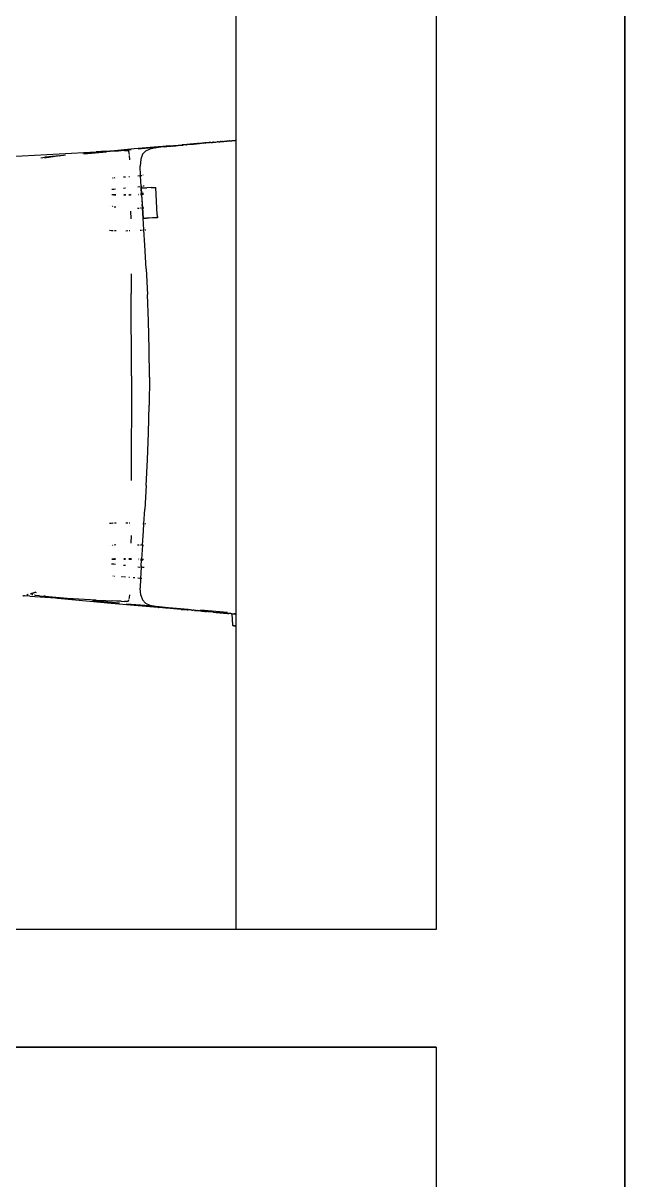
# Model space of a CAD drawing. Header units: millimetres. Extents: x -41292 to 298682, y -22072 to 33155.
# Drawn here: x 38114 to 38625, y 7818 to 8800 of the extents above; entities that cross this region are included whole.
import ezdxf

# ---------------------------------------------------------------- set-up
doc = ezdxf.new("R2010")
doc.units = ezdxf.units.MM
doc.layers.add('벽1', color=2, linetype='Continuous')

# ---------------------------------------------------------------- blocks, each defined once
blk = doc.blocks.new('AHSISHEUD')
for p, q in [((39252.05, 19028.67), (39252.05, 28408.67)), ((39092.05, 27408.67), (39092.05, 25678.67)), ((38922.05, 26651.94), (38922.05, 26348.58)), ((38865.87, 26343.82), (38857.01, 26343.07)), ((38865.87, 26343.82), (38876.56, 26344.75)), ((38868.87, 26343.79), (38868.13, 26343.71)), ((38868.87, 26343.79), (38870.94, 26343.99)), ((38875.48, 26344.34), (38870.94, 26343.99)), ((38870.94, 26343.99), (38872.49, 26344.17)), ((38872.49, 26344.17), (38872.85, 26344.2)), ((38872.85, 26344.2), (38873.14, 26344.23)), ((38873.14, 26344.23), (38874.38, 26344.35)), ((38874.38, 26344.35), (38874.45, 26344.36)), ((38874.45, 26344.36), (38876.35, 26344.54)), ((38876.35, 26344.54), (38876.79, 26344.58)), ((38876.93, 26344.78), (38876.56, 26344.75)), ((38876.79, 26344.58), (38876.82, 26344.59)), ((38876.82, 26344.59), (38876.88, 26344.59)), ((38877.01, 26344.6), (38876.88, 26344.59)), ((38876.98, 26344.78), (38876.93, 26344.78)), ((38876.98, 26344.78), (38877.1, 26344.79)), ((38877.01, 26344.6), (38877.05, 26344.61)), ((38877.05, 26344.61), (38877.63, 26344.66)), ((38877.1, 26344.79), (38877.29, 26344.81)), ((38877.29, 26344.81), (38877.34, 26344.81)), ((38877.34, 26344.81), (38877.41, 26344.82)), ((38886.25, 26345.56), (38877.41, 26344.82)), ((38877.63, 26344.66), (38877.7, 26344.65)), ((38878.2, 26344.71), (38877.7, 26344.65)), ((38878.54, 26344.74), (38878.2, 26344.71)), ((38878.62, 26344.75), (38878.54, 26344.74)), ((38878.79, 26344.75), (38878.62, 26344.75)), ((38879.2, 26344.8), (38878.79, 26344.75)), ((38879.47, 26344.81), (38879.2, 26344.8)), ((38879.76, 26344.86), (38879.47, 26344.81)), ((38879.88, 26344.85), (38879.76, 26344.86)), ((38879.88, 26344.85), (38880.16, 26344.87)), ((38880.16, 26344.87), (38880.56, 26344.93)), ((38922.05, 26348.36), (38880.54, 26344.78)), ((38880.56, 26344.93), (38886.16, 26345.45)), ((38886.16, 26345.45), (38887.21, 26345.54)), ((38889.5, 26345.8), (38886.25, 26345.56)), ((38887.21, 26345.54), (38887.24, 26345.55)), ((38887.24, 26345.55), (38887.56, 26345.58)), ((38887.56, 26345.58), (38887.72, 26345.59)), ((38888.04, 26345.62), (38887.72, 26345.59)), ((38888.04, 26345.62), (38888.46, 26345.65)), ((38888.53, 26345.65), (38888.46, 26345.65)), ((38888.56, 26345.66), (38888.53, 26345.65)), ((38888.56, 26345.66), (38888.67, 26345.67)), ((38888.67, 26345.67), (38889.74, 26345.76)), ((38889.5, 26345.8), (38889.72, 26345.77)), ((38889.72, 26345.77), (38890.52, 26345.82)), ((38890.52, 26345.82), (38889.74, 26345.76)), ((38890.52, 26345.82), (38890.54, 26345.84)), ((38890.54, 26345.84), (38890.85, 26345.87)), ((38890.85, 26345.87), (38890.98, 26345.86)), ((38890.98, 26345.86), (38891.29, 26345.89)), ((38891.95, 26345.97), (38891.29, 26345.89)), ((38891.99, 26345.97), (38891.95, 26345.97)), ((38892.26, 26345.99), (38891.99, 26345.97)), ((38893.28, 26346.09), (38892.26, 26345.99)), ((38894.1, 26346.19), (38893.28, 26346.09)), ((38894.57, 26346.26), (38894.1, 26346.19)), ((38894.57, 26346.26), (38896.17, 26346.41)), ((38895.01, 26346.24), (38894.57, 26346.26)), ((38895.77, 26346.31), (38895.01, 26346.24)), ((38896.83, 26346.4), (38895.77, 26346.31)), ((38897.3, 26346.51), (38896.17, 26346.41)), ((38897.46, 26346.47), (38896.83, 26346.4)), ((38897.32, 26346.51), (38897.3, 26346.51)), ((38897.32, 26346.51), (38897.47, 26346.52)), ((38897.32, 26346.51), (38897.46, 26346.47)), ((38897.7, 26346.48), (38897.46, 26346.47)), ((38897.7, 26346.48), (38897.47, 26346.52)), ((38898.1, 26346.52), (38897.7, 26346.48)), ((38898.3, 26346.53), (38898.1, 26346.52)), ((38899.27, 26346.62), (38898.3, 26346.53)), ((38899.48, 26346.64), (38899.27, 26346.62)), ((38899.64, 26346.65), (38899.48, 26346.64)), ((38899.68, 26346.66), (38899.64, 26346.65)), ((38899.74, 26346.66), (38899.68, 26346.66)), ((38899.87, 26346.67), (38899.74, 26346.66)), ((38899.87, 26346.67), (38900, 26346.68)), ((38900.11, 26346.68), (38900, 26346.68)), ((38900.28, 26346.71), (38900.11, 26346.68)), ((38900.63, 26346.74), (38900.28, 26346.71)), ((38900.83, 26346.75), (38900.63, 26346.74)), ((38900.89, 26346.76), (38900.83, 26346.75)), ((38900.89, 26346.76), (38901.1, 26346.78)), ((38901.1, 26346.78), (38901.14, 26346.78)), ((38901.14, 26346.78), (38901.34, 26346.79)), ((38901.34, 26346.79), (38901.48, 26346.84)), ((38901.48, 26346.84), (38901.58, 26346.82)), ((38901.58, 26346.82), (38902.13, 26346.86)), ((38902.15, 26346.87), (38902.13, 26346.86)), ((38902.4, 26346.89), (38902.15, 26346.87)), ((38902.6, 26346.9), (38902.4, 26346.89)), ((38902.92, 26346.93), (38902.6, 26346.9)), ((38902.92, 26346.93), (38905.07, 26347.12)), ((38905.07, 26347.12), (38906.1, 26347.25)), ((38906.1, 26347.25), (38906.17, 26347.24)), ((38907.4, 26347.33), (38906.17, 26347.24)), ((38907.4, 26347.33), (38908.41, 26347.41)), ((38908.47, 26347.41), (38908.41, 26347.41)), ((38908.94, 26347.46), (38908.47, 26347.41)), ((38909.11, 26347.47), (38908.94, 26347.46)), ((38909.56, 26347.52), (38909.11, 26347.47)), ((38909.56, 26347.52), (38909.64, 26347.52)), ((38909.64, 26347.52), (38909.8, 26347.53)), ((38909.8, 26347.53), (38909.89, 26347.54)), ((38909.89, 26347.54), (38910.4, 26347.58)), ((38910.47, 26347.59), (38910.4, 26347.58)), ((38910.58, 26347.6), (38910.47, 26347.59)), ((38910.58, 26347.6), (38910.74, 26347.61)), ((38910.74, 26347.61), (38910.88, 26347.65)), ((38910.88, 26347.65), (38911, 26347.64)), ((38911, 26347.64), (38911.14, 26347.65)), ((38911.14, 26347.65), (38911.3, 26347.66)), ((38911.3, 26347.66), (38911.37, 26347.67)), ((38911.37, 26347.67), (38911.5, 26347.68)), ((38911.5, 26347.68), (38911.53, 26347.68)), ((38911.53, 26347.68), (38911.57, 26347.7)), ((38911.57, 26347.7), (38911.79, 26347.71)), ((38911.79, 26347.71), (38912.08, 26347.73)), ((38912.17, 26347.74), (38912.08, 26347.73)), ((38912.17, 26347.74), (38912.48, 26347.76)), ((38912.48, 26347.76), (38912.69, 26347.78)), ((38912.69, 26347.78), (38912.88, 26347.8)), ((38912.88, 26347.8), (38913, 26347.81)), ((38913, 26347.81), (38913.11, 26347.82)), ((38913.11, 26347.82), (38913.14, 26347.82)), ((38913.19, 26347.82), (38913.14, 26347.82)), ((38913.24, 26347.84), (38913.19, 26347.82)), ((38913.33, 26347.84), (38913.24, 26347.84)), ((38913.33, 26347.84), (38913.81, 26347.88)), ((38913.87, 26347.88), (38913.81, 26347.88)), ((38913.87, 26347.88), (38914.04, 26347.9)), ((38914.04, 26347.9), (38914.09, 26347.9)), ((38914.09, 26347.9), (38914.15, 26347.93)), ((38914.15, 26347.93), (38914.22, 26347.93)), ((38914.22, 26347.93), (38914.29, 26347.91)), ((38914.29, 26347.91), (38914.31, 26347.94)), ((38914.31, 26347.94), (38914.42, 26347.94)), ((38914.42, 26347.94), (38914.48, 26347.95)), ((38914.49, 26347.93), (38914.42, 26347.94)), ((38914.56, 26347.94), (38914.48, 26347.95)), ((38914.56, 26347.94), (38914.49, 26347.93)), ((38914.59, 26347.96), (38914.56, 26347.94)), ((38914.68, 26347.97), (38914.59, 26347.96)), ((38914.75, 26347.98), (38914.68, 26347.97)), ((38914.75, 26347.98), (38915.14, 26348.01)), ((38915.14, 26348.01), (38915.22, 26348)), ((38915.22, 26348), (38915.69, 26348.05)), ((38915.69, 26348.05), (38915.91, 26348.07)), ((38915.91, 26348.07), (38916.3, 26348.1)), ((38916.3, 26348.1), (38916.38, 26348.11)), ((38916.66, 26348.14), (38916.38, 26348.11)), ((38916.66, 26348.14), (38917.11, 26348.16)), ((38917.11, 26348.16), (38917.36, 26348.19)), ((38917.36, 26348.19), (38917.66, 26348.22)), ((38917.66, 26348.22), (38917.88, 26348.23)), ((38917.88, 26348.23), (38917.96, 26348.24)), ((38917.96, 26348.24), (38918.02, 26348.24)), ((38918.02, 26348.24), (38918.53, 26348.28)), ((38918.53, 26348.28), (38918.73, 26348.3)), ((38918.73, 26348.3), (38918.86, 26348.32)), ((38918.86, 26348.32), (38918.96, 26348.32)), ((38918.96, 26348.32), (38919.09, 26348.33)), ((38919.09, 26348.33), (38919.23, 26348.34)), ((38919.23, 26348.34), (38919.32, 26348.35)), ((38919.32, 26348.35), (38919.37, 26348.35)), ((38919.37, 26348.35), (38919.54, 26348.37)), ((38919.54, 26348.37), (38919.71, 26348.39)), ((38919.71, 26348.39), (38919.87, 26348.4)), ((38919.87, 26348.4), (38919.92, 26348.4)), ((38919.92, 26348.4), (38920.01, 26348.41)), ((38920.01, 26348.41), (38920.05, 26348.41)), ((38920.05, 26348.41), (38921.33, 26348.52)), ((38922.05, 26348.58), (38921.33, 26348.52)), ((38922.05, 26348.58), (38922.05, 26348.36)), ((38922.05, 26348.36), (38922.05, 25946.42)), ((38677.69, 26331.87), (38803.61, 26338.8)), ((38756.66, 26333.84), (38759.84, 26334.2)), ((38760.52, 26334.27), (38759.84, 26334.2)), ((38765.95, 26334.81), (38760.52, 26334.27)), ((38770.67, 26335.19), (38761.46, 26333.82)), ((38772.49, 26335.41), (38765.95, 26334.81)), ((38772.49, 26335.41), (38770.67, 26335.19)), ((38772.49, 26335.41), (38773.07, 26335.47)), ((38775.82, 26335.71), (38773.07, 26335.47)), ((38777.5, 26335.88), (38775.82, 26335.71)), ((38777.57, 26335.87), (38777.5, 26335.88)), ((38798.21, 26337.88), (38792.17, 26337.31)), ((38793.04, 26337.22), (38812.38, 26338.89)), ((38815, 26339.4), (38798.21, 26337.88)), ((38811.6, 26339.23), (38803.61, 26338.8)), ((38811.6, 26339.23), (38815, 26339.4)), ((38815.82, 26339.44), (38815, 26339.4)), ((38815.82, 26339.44), (38817.58, 26339.53)), ((38816.13, 26339.5), (38815.82, 26339.44)), ((38835.71, 26341.23), (38816.13, 26339.5)), ((38817.58, 26339.53), (38820.85, 26339.68)), ((38822.04, 26339.72), (38820.42, 26339.58)), ((38820.85, 26339.68), (38822.04, 26339.72)), ((38822.04, 26339.72), (38822.11, 26339.73)), ((38822.11, 26339.73), (38822.32, 26339.73)), ((38824.77, 26339.96), (38822.32, 26339.73)), ((38822.32, 26339.73), (38824.7, 26339.83)), ((38827.57, 26339.9), (38824.7, 26339.83)), ((38824.77, 26339.96), (38833.31, 26340.7)), ((38827.57, 26339.9), (38829.44, 26339.89)), ((38829.44, 26339.89), (38830.36, 26339.83)), ((38830.58, 26339.8), (38830.36, 26339.83)), ((38830.58, 26339.8), (38831.23, 26338.97)), ((38831.76, 26336.63), (38831.23, 26338.97)), ((38832.18, 26332.15), (38831.86, 26335.55)), ((38856.13, 26343), (38835.71, 26341.23)), ((38865.58, 26343.49), (38839.06, 26341.2)), ((38842.82, 26336.7), (38841.41, 26332.54)), ((38842.82, 26336.7), (38845.3, 26339.44)), ((38849.05, 26341.15), (38845.3, 26339.44)), ((38854, 26342.18), (38849.05, 26341.15)), ((38854, 26342.18), (38854.28, 26342.21)), ((38860.38, 26342.91), (38854.28, 26342.21)), ((38856.27, 26343.01), (38856.13, 26343)), ((38856.27, 26343.01), (38856.41, 26343.02)), ((38856.41, 26343.02), (38856.53, 26343.02)), ((38856.53, 26343.02), (38856.56, 26343.04)), ((38856.56, 26343.04), (38856.73, 26343.05)), ((38856.92, 26343.06), (38856.73, 26343.05)), ((38856.92, 26343.06), (38857.01, 26343.07)), ((38860.38, 26342.91), (38857.99, 26342.69)), ((38861.38, 26343.01), (38860.38, 26342.91)), ((38861.38, 26343.01), (38865.58, 26343.49)), ((38865.58, 26343.49), (38865.67, 26343.49)), ((38865.67, 26343.49), (38866.42, 26343.57)), ((38866.42, 26343.57), (38866.68, 26343.61)), ((38866.68, 26343.61), (38866.75, 26343.61)), ((38867.78, 26343.68), (38866.75, 26343.61)), ((38867.78, 26343.68), (38868.13, 26343.71)), ((38761.46, 26333.82), (38760.07, 26333.43)), ((38841.01, 26318.72), (38840.84, 26326.59)), ((38841.41, 26332.54), (38840.87, 26326.6)), ((38841.01, 26318.72), (38840.87, 26326.6)), ((38817.34, 26316.72), (38817.78, 26316.76)), ((38819.04, 26316.86), (38819.47, 26316.9)), ((38826.65, 26317.51), (38828.32, 26317.65)), ((38831.1, 26317.89), (38831.67, 26317.93)), ((38838.94, 26318.55), (38840.62, 26318.69)), ((38840.84, 26318.71), (38841.01, 26318.72)), ((38841.01, 26318.72), (38842.33, 26318.84)), ((38841.01, 26318.48), (38841.01, 26318.72)), ((38841.54, 26309.35), (38841.01, 26318.48)), ((38843.44, 26318.93), (38843.07, 26318.9)), ((38818.22, 26306.86), (38816.69, 26306.71)), ((38818.42, 26306.89), (38818.22, 26306.86)), ((38819.94, 26307.05), (38818.53, 26306.9)), ((38828.45, 26307.95), (38826.79, 26307.77)), ((38838.73, 26309.05), (38840.48, 26309.24)), ((38841.54, 26309.35), (38841, 26309.29)), ((38842.5, 26309.45), (38841.54, 26309.35)), ((38841.6, 26308.47), (38841.54, 26309.35)), ((38841.6, 26308.47), (38841.83, 26308.48)), ((38841.6, 26308.47), (38841.62, 26308.44)), ((38841.62, 26308.44), (38841.67, 26308.4)), ((38841.63, 26307.8), (38841.62, 26308.44)), ((38841.65, 26307.71), (38841.63, 26307.8)), ((38841.93, 26303.35), (38841.65, 26307.71)), ((38841.67, 26308.4), (38841.76, 26308.36)), ((38841.87, 26308.33), (38841.76, 26308.36)), ((38841.83, 26308.48), (38841.85, 26308.45)), ((38841.85, 26308.45), (38841.9, 26308.41)), ((38841.87, 26308.33), (38841.9, 26308.41)), ((38842.03, 26308.31), (38841.87, 26308.33)), ((38841.87, 26307.72), (38841.87, 26308.33)), ((38842.15, 26303.37), (38841.87, 26307.72)), ((38841.9, 26308.41), (38841.98, 26308.37)), ((38841.98, 26308.37), (38842.1, 26308.34)), ((38842.1, 26308.34), (38842.03, 26308.31)), ((38842.22, 26308.29), (38842.1, 26308.34)), ((38842.25, 26308.32), (38842.22, 26308.29)), ((38842.37, 26308.28), (38842.25, 26308.32)), ((38842.45, 26308.3), (38842.37, 26308.28)), ((38842.45, 26308.3), (38842.55, 26308.28)), ((38842.55, 26308.28), (38842.99, 26308.27)), ((38842.99, 26308.27), (38843.26, 26308.28)), ((38844.14, 26309.63), (38843.26, 26309.54)), ((38843.26, 26308.28), (38843.48, 26308.29)), ((38843.48, 26308.29), (38844.3, 26308.29)), ((38844.3, 26308.29), (38844.61, 26308.3)), ((38844.61, 26308.3), (38846.53, 26308.34)), ((38850.18, 26308.44), (38846.53, 26308.34)), ((38850.18, 26308.44), (38854.01, 26308.54)), ((38855.26, 26285.44), (38854.01, 26308.54)), ((38816.9, 26302.72), (38818.25, 26302.65)), ((38816.9, 26302.68), (38818.24, 26302.57)), ((38818.21, 26302.12), (38816.92, 26302.26)), ((38818.57, 26302.63), (38820.03, 26302.56)), ((38818.57, 26302.55), (38820.03, 26302.43)), ((38819.34, 26302), (38818.58, 26302.08)), ((38820.04, 26301.98), (38819.34, 26302)), ((38826.85, 26302.57), (38828.51, 26302.59)), ((38828.52, 26301.88), (38826.85, 26301.85)), ((38831.31, 26302.72), (38832.34, 26302.77)), ((38832.58, 26301.94), (38831.32, 26301.92)), ((38832.83, 26301.96), (38832.58, 26301.94)), ((38832.89, 26302.11), (38832.89, 26302.7)), ((38839.82, 26302.32), (38839.5, 26302.3)), ((38839.8, 26303.2), (38839.58, 26303.19)), ((38841.93, 26303.35), (38841.09, 26303.29)), ((38841.99, 26302.43), (38841.09, 26302.38)), ((38841.93, 26303.35), (38841.99, 26302.43)), ((38841.99, 26302.43), (38842.51, 26294.19)), ((38842.3, 26303.38), (38842.15, 26303.37)), ((38842.21, 26302.44), (38842.15, 26303.37)), ((38842.3, 26302.45), (38842.21, 26302.44)), ((38842.95, 26291.18), (38842.21, 26302.44)), ((38842.36, 26302.45), (38842.3, 26302.45)), ((38842.56, 26303.4), (38842.41, 26303.39)), ((38842.62, 26302.47), (38842.47, 26302.46)), ((38843.64, 26303.48), (38842.74, 26303.41)), ((38843.71, 26302.55), (38842.81, 26302.48)), ((38815.62, 26293.1), (38815.68, 26293.08)), ((38815.62, 26293.05), (38815.68, 26293.03)), ((38817.42, 26292.6), (38817.53, 26292.57)), ((38817.53, 26292.52), (38817.42, 26292.55)), ((38818.84, 26292.24), (38819.9, 26292.09)), ((38819.9, 26292.09), (38820.26, 26292.05)), ((38833.05, 26282), (38833.01, 26288.51)), ((38838.54, 26291.07), (38840.03, 26291.11)), ((38841.16, 26291.14), (38841.26, 26291.14)), ((38841.93, 26291.16), (38842.3, 26291.17)), ((38842.4, 26291.17), (38842.45, 26291.17)), ((38842.53, 26294.12), (38842.51, 26294.19)), ((38842.71, 26291.18), (38842.53, 26294.12)), ((38842.63, 26291.18), (38842.71, 26291.18)), ((38843.29, 26282.61), (38842.71, 26291.18)), ((38842.71, 26291.18), (38842.95, 26291.18)), ((38842.95, 26291.18), (38843.89, 26291.21)), ((38843.51, 26282.62), (38842.95, 26291.18)), ((38842.95, 26291.18), (38843.9, 26291.18)), ((38855.26, 26285.44), (38855.4, 26282.85)), ((38855.26, 26285.44), (38855.36, 26282.85)), ((38843.29, 26282.61), (38843.51, 26282.62)), ((38843.32, 26282.58), (38843.29, 26282.61)), ((38843.37, 26282.54), (38843.32, 26282.58)), ((38843.58, 26278.02), (38843.32, 26282.58)), ((38843.46, 26282.51), (38843.37, 26282.54)), ((38843.46, 26282.51), (38843.58, 26282.49)), ((38843.54, 26282.59), (38843.51, 26282.62)), ((38843.59, 26282.56), (38843.54, 26282.59)), ((38843.58, 26282.49), (38843.76, 26282.47)), ((38843.93, 26272.49), (38843.58, 26278.02)), ((38843.68, 26282.53), (38843.59, 26282.56)), ((38843.76, 26282.47), (38843.68, 26282.53)), ((38843.76, 26282.47), (38843.81, 26282.51)), ((38843.98, 26282.49), (38843.81, 26282.51)), ((38843.81, 26282.51), (38843.99, 26282.46)), ((38844.22, 26282.48), (38843.98, 26282.49)), ((38843.99, 26282.46), (38844.22, 26282.48)), ((38844.22, 26282.48), (38844.3, 26282.46)), ((38844.3, 26282.46), (38844.52, 26282.47)), ((38844.52, 26282.47), (38844.93, 26282.46)), ((38844.93, 26282.46), (38845.15, 26282.48)), ((38845.15, 26282.48), (38846.13, 26282.5)), ((38846.35, 26282.51), (38846.13, 26282.5)), ((38848.14, 26282.57), (38846.35, 26282.51)), ((38848.36, 26282.58), (38848.14, 26282.57)), ((38851.18, 26282.68), (38848.36, 26282.58)), ((38851.4, 26282.7), (38851.18, 26282.68)), ((38855.36, 26282.85), (38851.4, 26282.7)), ((38855.4, 26282.85), (38855.36, 26282.85)), ((38814.74, 26272.32), (38816.54, 26272.13)), ((38816.6, 26272.12), (38817.27, 26272.05)), ((38817.27, 26272.05), (38817.9, 26272.03)), ((38819.11, 26271.99), (38820.41, 26271.95)), ((38828.72, 26271.87), (38830.23, 26271.9)), ((38831.53, 26271.92), (38831.97, 26271.93)), ((38840.83, 26272.33), (38841.96, 26272.39)), ((38842.94, 26272.44), (38843.83, 26272.49)), ((38843.93, 26272.49), (38844.11, 26272.5)), ((38844.74, 26259.64), (38843.93, 26272.49)), ((38844.43, 26272.52), (38844.62, 26272.54)), ((38844.68, 26272.54), (38844.76, 26272.55)), ((38845, 26272.56), (38845.63, 26272.61)), ((38845.9, 26239.43), (38844.74, 26259.64)), ((38845.9, 26239.43), (38846.96, 26217.75)), ((38833.23, 26235.34), (38833.27, 26218.45)), ((38833.33, 26148.55), (38833.27, 26218.45)), ((38847.84, 26194.97), (38846.96, 26217.75)), ((38848.44, 26171.45), (38847.84, 26194.97)), ((38848.67, 26147.57), (38848.44, 26171.45)), ((38833.33, 26148.55), (38833.22, 26059.82)), ((38848.67, 26147.57), (38848.44, 26123.69)), ((38847.84, 26100.17), (38848.44, 26123.69)), ((38846.96, 26077.39), (38847.84, 26100.17)), ((38845.9, 26055.71), (38846.96, 26077.39)), ((38845.9, 26055.71), (38844.74, 26035.5)), ((38843.95, 26022.98), (38844.74, 26035.5)), ((38816.47, 26023.41), (38814.79, 26023.24)), ((38817.54, 26023.51), (38816.67, 26023.43)), ((38817.87, 26023.52), (38817.54, 26023.51)), ((38820.39, 26023.59), (38819.1, 26023.55)), ((38830.22, 26023.61), (38828.71, 26023.64)), ((38831.94, 26023.57), (38831.52, 26023.58)), ((38843.95, 26022.98), (38842.96, 26023.04)), ((38843.58, 26017.12), (38843.95, 26022.98)), ((38844.04, 26022.98), (38843.95, 26022.98)), ((38844.27, 26022.97), (38844.13, 26022.97)), ((38844.63, 26022.95), (38844.45, 26022.96)), ((38844.79, 26022.94), (38844.7, 26022.94)), ((38845.66, 26022.88), (38845.02, 26022.92)), ((38833.04, 26013.27), (38832.99, 26006.64)), ((38842.78, 26005.03), (38843.58, 26017.12)), ((38815.66, 26004.34), (38815.61, 26004.32)), ((38815.69, 26004.34), (38815.66, 26004.34)), ((38817.52, 26004.7), (38817.43, 26004.68)), ((38820.26, 26005.09), (38818.84, 26004.96)), ((38838.56, 26005.26), (38840.06, 26005.18)), ((38841.21, 26005.12), (38841.99, 26005.07)), ((38842.78, 26005.03), (38842, 25993.05)), ((38842.46, 26005.05), (38842.7, 26005.03)), ((38842.78, 26005.03), (38843.75, 26004.98)), ((38816.82, 25993.03), (38818.34, 25993.18)), ((38818.34, 25993.13), (38816.82, 25993.03)), ((38816.82, 25992.92), (38818.35, 25992.97)), ((38816.84, 25993.3), (38818.32, 25993.44)), ((38818.53, 25993.2), (38819.14, 25993.25)), ((38820, 25993.23), (38818.53, 25993.14)), ((38818.53, 25992.98), (38820, 25993.02)), ((38818.54, 25993.46), (38819.41, 25993.55)), ((38819.41, 25993.55), (38820.01, 25993.57)), ((38826.83, 25992.98), (38828.49, 25992.94)), ((38826.84, 25993.67), (38828.5, 25993.64)), ((38832.87, 25992.72), (38831.29, 25992.82)), ((38831.3, 25993.58), (38832.88, 25993.54)), ((38832.87, 25992.72), (38832.86, 25992.45)), ((38832.88, 25993.54), (38832.87, 25992.72)), ((38833.09, 25992.71), (38832.87, 25992.72)), ((38832.88, 25993.88), (38832.88, 25993.54)), ((38832.88, 25993.54), (38832.94, 25993.54)), ((38839.47, 25993.19), (38839.82, 25993.17)), ((38839.81, 25992.28), (38839.55, 25992.3)), ((38841.09, 25993.1), (38842, 25993.05)), ((38841.94, 25992.11), (38841.09, 25992.18)), ((38841.63, 25987.33), (38841.94, 25992.11)), ((38841.94, 25992.11), (38842, 25993.05)), ((38842.09, 25992.1), (38841.94, 25992.11)), ((38842, 25993.05), (38842.16, 25993.04)), ((38842.36, 25992.07), (38842.21, 25992.09)), ((38842.27, 25993.03), (38842.42, 25993.02)), ((38843.44, 25991.99), (38842.55, 25992.06)), ((38842.61, 25993.01), (38843.03, 25992.99)), ((38843.03, 25992.99), (38843.51, 25992.95)), ((38818.22, 25988.7), (38816.61, 25988.87)), ((38818.32, 25988.69), (38818.22, 25988.7)), ((38819.9, 25988.52), (38818.61, 25988.66)), ((38828.44, 25987.61), (38826.77, 25987.79)), ((38838.72, 25986.51), (38840.49, 25986.32)), ((38841.56, 25986.21), (38841.02, 25986.27)), ((38841.56, 25986.21), (38841.02, 25976.73)), ((38841.63, 25987.33), (38841.56, 25986.21)), ((38842.18, 25986.14), (38841.56, 25986.21)), ((38842.52, 25986.11), (38842.31, 25986.13)), ((38844.19, 25985.93), (38842.91, 25986.06)), ((38817.51, 25978.76), (38817.67, 25978.74)), ((38819.12, 25978.62), (38819.39, 25978.6)), ((38825.9, 25978.03), (38824.85, 25978.12)), ((38828.29, 25977.83), (38826.63, 25977.97)), ((38831.64, 25977.54), (38831.07, 25977.59)), ((38836.27, 25977.14), (38834.93, 25977.25)), ((38840.62, 25976.76), (38838.91, 25976.91)), ((38841.02, 25976.73), (38840.85, 25976.74)), ((38841.01, 25976.66), (38840.87, 25968.54)), ((38841.02, 25976.73), (38841.01, 25976.66)), ((38842.32, 25976.62), (38841.02, 25976.73)), ((38741.72, 25961.88), (38741.34, 25961.83)), ((38741.72, 25961.88), (38742.16, 25961.97)), ((38747.21, 25961.53), (38741.72, 25961.88)), ((38742.16, 25961.97), (38742.39, 25962.03)), ((38742.55, 25962.07), (38742.99, 25962.19)), ((38744.72, 25962.66), (38744.55, 25962.66)), ((38744.72, 25962.66), (38744.77, 25962.67)), ((38745.25, 25962.84), (38744.77, 25962.67)), ((38745.6, 25962.97), (38745.25, 25962.84)), ((38745.62, 25962.97), (38745.6, 25962.97)), ((38745.75, 25962.96), (38745.62, 25962.97)), ((38747.21, 25961.53), (38769.06, 25960.29)), ((38747.76, 25963.61), (38748.01, 25963.71)), ((38748.32, 25963.73), (38747.85, 25963.58)), ((38748.01, 25963.71), (38748.81, 25964.07)), ((38748.32, 25963.73), (38749.96, 25964.25)), ((38748.81, 25964.07), (38750.01, 25964.58)), ((38749.13, 25962.72), (38748.82, 25962.79)), ((38749.67, 25962.64), (38749.13, 25962.72)), ((38751.89, 25964.89), (38749.96, 25964.25)), ((38750.01, 25964.58), (38751.32, 25965.12)), ((38751.52, 25962.36), (38751.07, 25962.43)), ((38751.99, 25962.29), (38751.52, 25962.36)), ((38752.11, 25964.97), (38751.89, 25964.89)), ((38751.91, 25965.09), (38752.11, 25964.97)), ((38755.42, 25961.86), (38751.99, 25962.29)), ((38752.38, 25965.06), (38752.11, 25964.97)), ((38752.11, 25964.97), (38752.45, 25964.76)), ((38755.42, 25961.86), (38759.84, 25961.37)), ((38758.68, 25962.23), (38761.46, 25961.44)), ((38760.52, 25961.3), (38759.84, 25961.37)), ((38765.95, 25960.75), (38760.52, 25961.3)), ((38761.46, 25961.44), (38765.95, 25960.75)), ((38831.76, 25960.48), (38831.97, 25962.73)), ((38841.41, 25962.59), (38840.87, 25968.54)), ((38841.41, 25962.59), (38842.81, 25958.44)), ((38766.06, 25960.74), (38765.95, 25960.75)), ((38772.49, 25960.15), (38766.06, 25960.74)), ((38766.06, 25960.74), (38769.06, 25960.29)), ((38769.06, 25960.29), (38772.49, 25960.15)), ((38769.06, 25960.29), (38770.67, 25960.05)), ((38770.67, 25960.05), (38782.78, 25958.81)), ((38772.49, 25960.15), (38773.07, 25960.09)), ((38773.98, 25960.01), (38773.07, 25960.09)), ((38775.63, 25959.87), (38773.98, 25960.01)), ((38803.61, 25958.34), (38773.98, 25960.01)), ((38780.71, 25959.41), (38779.93, 25959.48)), ((38781.11, 25959.39), (38780.71, 25959.41)), ((38781.11, 25959.39), (38785.68, 25958.99)), ((38782.78, 25958.81), (38798.21, 25957.33)), ((38798.21, 25957.33), (38816.13, 25955.67)), ((38823.37, 25955.73), (38800.44, 25957.7)), ((38803.61, 25958.34), (38811.6, 25957.9)), ((38811.6, 25957.9), (38817.58, 25957.6)), ((38816.13, 25955.67), (38835.71, 25953.91)), ((38820.85, 25957.44), (38817.58, 25957.6)), ((38822.32, 25957.38), (38820.85, 25957.44)), ((38824.7, 25957.28), (38822.32, 25957.38)), ((38824.7, 25957.28), (38827.57, 25957.2)), ((38829.44, 25957.21), (38827.57, 25957.2)), ((38829.32, 25955.21), (38841.05, 25954.19)), ((38829.44, 25957.21), (38830.36, 25957.28)), ((38830.36, 25957.28), (38830.58, 25957.3)), ((38830.58, 25957.3), (38831.23, 25958.13)), ((38831.23, 25958.13), (38831.4, 25958.9)), ((38831.57, 25959.63), (38831.76, 25960.48)), ((38835.71, 25953.91), (38855.67, 25952.17)), ((38841.05, 25954.19), (38852.04, 25953.37)), ((38842.81, 25958.44), (38845.29, 25955.69)), ((38845.29, 25955.69), (38849.05, 25953.98)), ((38849.05, 25953.98), (38849.08, 25953.97)), ((38849.08, 25953.97), (38852.04, 25953.37)), ((38852.04, 25953.37), (38852.2, 25953.33)), ((38852.2, 25953.33), (38852.33, 25953.31)), ((38852.33, 25953.31), (38852.53, 25953.27)), ((38852.53, 25953.27), (38852.84, 25953.2)), ((38852.84, 25953.2), (38853.09, 25953.15)), ((38853.09, 25953.15), (38853.58, 25953.05)), ((38853.58, 25953.05), (38858.31, 25952.7)), ((38853.58, 25953.05), (38854.28, 25952.91)), ((38854.41, 25952.89), (38854.28, 25952.91)), ((38854.41, 25952.89), (38854.47, 25952.88)), ((38859.61, 25952.23), (38854.47, 25952.88)), ((38855.67, 25952.17), (38856.13, 25952.11)), ((38856.41, 25952.09), (38856.13, 25952.11)), ((38856.41, 25952.09), (38856.57, 25952.07)), ((38856.57, 25952.07), (38856.63, 25952.08)), ((38856.63, 25952.08), (38856.75, 25952.06)), ((38856.96, 25952.04), (38856.75, 25952.06)), ((38856.99, 25952.04), (38856.96, 25952.04)), ((38862.42, 25951.57), (38856.99, 25952.04)), ((38858.31, 25952.7), (38881.4, 25950.71)), ((38859.61, 25952.23), (38860.66, 25952.13)), ((38861.2, 25952.11), (38860.66, 25952.13)), ((38861.2, 25952.11), (38861.51, 25952.07)), ((38861.72, 25952.04), (38861.51, 25952.07)), ((38861.98, 25952.01), (38861.72, 25952.04)), ((38861.98, 25952.01), (38862.06, 25951.98)), ((38867.92, 25951.41), (38862.06, 25951.98)), ((38863.3, 25951.5), (38862.42, 25951.57)), ((38869, 25950.99), (38863.3, 25951.5)), ((38867.92, 25951.41), (38869.11, 25951.29)), ((38869.37, 25951.23), (38869.11, 25951.29)), ((38869.42, 25951.25), (38869.37, 25951.23)), ((38869.81, 25951.21), (38869.42, 25951.25)), ((38869.97, 25951.2), (38869.81, 25951.21)), ((38870, 25951.19), (38869.97, 25951.2)), ((38870.06, 25951.19), (38870, 25951.19)), ((38870.1, 25951.18), (38870.06, 25951.19)), ((38870.13, 25951.18), (38870.1, 25951.18)), ((38870.15, 25951.18), (38870.13, 25951.18)), ((38870.22, 25951.17), (38870.15, 25951.18)), ((38870.29, 25951.16), (38870.22, 25951.17)), ((38870.29, 25951.16), (38870.37, 25951.16)), ((38870.37, 25951.16), (38870.62, 25951.13)), ((38870.66, 25951.13), (38870.62, 25951.13)), ((38870.83, 25951.09), (38870.66, 25951.13)), ((38871.15, 25951.08), (38870.83, 25951.09)), ((38873.43, 25950.84), (38871.15, 25951.08)), ((38875.73, 25950.41), (38869, 25950.99)), ((38874.2, 25950.78), (38873.43, 25950.84)), ((38876.75, 25950.54), (38874.2, 25950.78)), ((38875.73, 25950.41), (38876.56, 25950.33)), ((38876.56, 25950.33), (38876.8, 25950.31)), ((38876.75, 25950.54), (38876.91, 25950.52)), ((38876.98, 25950.3), (38876.8, 25950.31)), ((38876.91, 25950.52), (38877.97, 25950.42)), ((38877.15, 25950.28), (38876.98, 25950.3)), ((38877.15, 25950.28), (38877.39, 25950.26)), ((38877.39, 25950.26), (38877.43, 25950.26)), ((38886.8, 25949.46), (38877.43, 25950.26)), ((38877.97, 25950.42), (38878.74, 25950.31)), ((38878.84, 25950.34), (38878.74, 25950.31)), ((38879.25, 25950.29), (38878.84, 25950.34)), ((38879.25, 25950.29), (38879.94, 25950.23)), ((38880.15, 25950.21), (38879.94, 25950.23)), ((38880.15, 25950.21), (38880.36, 25950.19)), ((38880.62, 25950.14), (38880.36, 25950.19)), ((38880.67, 25950.16), (38880.62, 25950.14)), ((38880.67, 25950.16), (38881.13, 25950.11)), ((38881.19, 25950.11), (38881.13, 25950.11)), ((38881.32, 25950.1), (38881.19, 25950.11)), ((38881.63, 25950.07), (38881.32, 25950.1)), ((38881.67, 25950.06), (38881.63, 25950.07)), ((38881.73, 25950.06), (38881.67, 25950.06)), ((38881.8, 25950.05), (38881.73, 25950.06)), ((38882.05, 25950.03), (38881.8, 25950.05)), ((38882.09, 25950.02), (38882.05, 25950.03)), ((38882.16, 25950.02), (38882.09, 25950.02)), ((38882.58, 25949.98), (38882.16, 25950.02)), ((38882.62, 25949.98), (38882.58, 25949.98)), ((38882.7, 25949.95), (38882.62, 25949.98)), ((38882.76, 25949.96), (38882.7, 25949.95)), ((38883.03, 25949.94), (38882.76, 25949.96)), ((38883.4, 25949.9), (38883.03, 25949.94)), ((38883.47, 25949.9), (38883.4, 25949.9)), ((38884.41, 25949.81), (38883.47, 25949.9)), ((38884.54, 25949.8), (38884.41, 25949.81)), ((38884.54, 25949.8), (38885.39, 25949.72)), ((38885.45, 25949.71), (38885.39, 25949.72)), ((38886.42, 25949.62), (38885.45, 25949.71)), ((38888.01, 25949.48), (38886.42, 25949.62)), ((38886.8, 25949.46), (38887.93, 25949.37)), ((38889.19, 25949.24), (38887.93, 25949.37)), ((38888.31, 25949.44), (38888.01, 25949.48)), ((38888.31, 25949.44), (38889.34, 25949.35)), ((38889.27, 25949.24), (38889.19, 25949.24)), ((38895.78, 25948.67), (38889.27, 25949.24)), ((38890.15, 25949.27), (38889.34, 25949.35)), ((38890.36, 25949.25), (38890.15, 25949.27)), ((38890.51, 25949.24), (38890.36, 25949.25)), ((38890.95, 25949.18), (38890.51, 25949.24)), ((38891.01, 25949.19), (38890.95, 25949.18)), ((38891.29, 25949.17), (38891.01, 25949.19)), ((38891.79, 25949.12), (38891.29, 25949.17)), ((38891.95, 25949.11), (38891.79, 25949.12)), ((38891.98, 25949.11), (38891.95, 25949.11)), ((38891.98, 25949.11), (38892.08, 25949.1)), ((38892.08, 25949.1), (38892.12, 25949.09)), ((38914.82, 25947.83), (38892.09, 25949.79)), ((38892.12, 25949.09), (38892.28, 25949.08)), ((38892.28, 25949.08), (38892.66, 25949.04)), ((38893.04, 25949), (38892.66, 25949.04)), ((38893.04, 25949), (38893.77, 25948.94)), ((38893.77, 25948.94), (38894.75, 25948.86)), ((38894.75, 25948.86), (38895.24, 25948.8)), ((38895.24, 25948.8), (38895.44, 25948.79)), ((38897.08, 25948.64), (38895.44, 25948.79)), ((38895.78, 25948.67), (38896.17, 25948.64)), ((38896.17, 25948.64), (38896.55, 25948.61)), ((38896.58, 25948.61), (38896.55, 25948.61)), ((38896.69, 25948.6), (38896.58, 25948.61)), ((38896.81, 25948.59), (38896.69, 25948.6)), ((38896.89, 25948.58), (38896.81, 25948.59)), ((38896.97, 25948.57), (38896.89, 25948.58)), ((38897, 25948.57), (38896.97, 25948.57)), ((38897.09, 25948.56), (38897, 25948.57)), ((38897.58, 25948.56), (38897.08, 25948.64)), ((38897.16, 25948.56), (38897.09, 25948.56)), ((38897.16, 25948.56), (38897.38, 25948.54)), ((38898.41, 25948.45), (38897.38, 25948.54)), ((38897.64, 25948.59), (38897.58, 25948.56)), ((38897.74, 25948.58), (38897.64, 25948.59)), ((38897.83, 25948.58), (38897.74, 25948.58)), ((38901.28, 25948.25), (38897.83, 25948.58)), ((38898.41, 25948.45), (38897.83, 25948.58)), ((38898.47, 25948.46), (38898.41, 25948.45)), ((38899.65, 25948.34), (38898.47, 25948.46)), ((38900.23, 25948.29), (38899.65, 25948.34)), ((38900.26, 25948.29), (38900.23, 25948.29)), ((38900.31, 25948.29), (38900.26, 25948.29)), ((38900.59, 25948.26), (38900.31, 25948.29)), ((38900.85, 25948.24), (38900.59, 25948.26)), ((38901.13, 25948.21), (38900.85, 25948.24)), ((38901.28, 25948.25), (38901.13, 25948.21)), ((38902.39, 25948.11), (38901.13, 25948.21)), ((38902.92, 25948.12), (38901.28, 25948.25)), ((38902.92, 25948.12), (38902.39, 25948.11)), ((38902.92, 25948.12), (38903.66, 25948.04)), ((38903.66, 25948.04), (38905.25, 25947.91)), ((38905.25, 25947.91), (38905.68, 25947.87)), ((38905.68, 25947.87), (38905.78, 25947.86)), ((38905.78, 25947.86), (38906.17, 25947.8)), ((38906.17, 25947.8), (38907.06, 25947.74)), ((38907.06, 25947.74), (38907.72, 25947.69)), ((38907.72, 25947.69), (38908.32, 25947.62)), ((38908.32, 25947.62), (38908.49, 25947.58)), ((38908.49, 25947.58), (38908.88, 25947.55)), ((38908.88, 25947.55), (38908.92, 25947.56)), ((38908.92, 25947.56), (38909.26, 25947.52)), ((38909.26, 25947.52), (38909.48, 25947.54)), ((38909.48, 25947.54), (38909.64, 25947.49)), ((38909.64, 25947.49), (38909.74, 25947.49)), ((38909.74, 25947.49), (38910.75, 25947.42)), ((38910.83, 25947.39), (38910.75, 25947.42)), ((38911.16, 25947.37), (38910.83, 25947.39)), ((38911.16, 25947.37), (38911.42, 25947.33)), ((38911.42, 25947.33), (38911.62, 25947.33)), ((38911.62, 25947.33), (38911.83, 25947.33)), ((38911.83, 25947.33), (38912.55, 25947.24)), ((38912.55, 25947.24), (38912.68, 25947.23)), ((38912.68, 25947.23), (38912.79, 25947.22)), ((38912.79, 25947.22), (38912.91, 25947.23)), ((38912.91, 25947.23), (38913.03, 25947.2)), ((38913.03, 25947.2), (38913.11, 25947.19)), ((38913.11, 25947.19), (38913.48, 25947.16)), ((38913.48, 25947.16), (38913.51, 25947.15)), ((38913.51, 25947.15), (38913.8, 25947.13)), ((38913.8, 25947.13), (38913.86, 25947.12)), ((38913.97, 25947.11), (38913.86, 25947.12)), ((38913.97, 25947.11), (38914.05, 25947.11)), ((38914.05, 25947.11), (38914.11, 25947.1)), ((38914.11, 25947.1), (38914.15, 25947.1)), ((38914.15, 25947.1), (38914.22, 25947.09)), ((38914.26, 25947.09), (38914.22, 25947.09)), ((38914.33, 25947.08), (38914.26, 25947.09)), ((38914.37, 25947.08), (38914.33, 25947.08)), ((38914.52, 25947.07), (38914.37, 25947.08)), ((38914.56, 25947.09), (38914.52, 25947.07)), ((38914.56, 25947.09), (38914.6, 25947.08)), ((38914.6, 25947.08), (38914.64, 25947.08)), ((38914.82, 25947.06), (38914.64, 25947.08)), ((38914.87, 25947.06), (38914.82, 25947.06)), ((38914.85, 25947.04), (38914.82, 25947.06)), ((38914.85, 25947.04), (38914.87, 25947.06)), ((38914.94, 25947.05), (38914.87, 25947.06)), ((38914.94, 25947.05), (38914.97, 25947.05)), ((38914.97, 25947.05), (38915.04, 25947.03)), ((38915.04, 25947.03), (38915.16, 25947.02)), ((38915.16, 25947.02), (38915.24, 25947.01)), ((38915.24, 25947.01), (38915.27, 25947)), ((38915.27, 25947), (38915.35, 25947)), ((38915.48, 25946.98), (38915.35, 25947)), ((38915.52, 25946.99), (38915.48, 25946.98)), ((38915.61, 25946.98), (38915.52, 25946.99)), ((38915.78, 25946.96), (38915.61, 25946.98)), ((38915.84, 25946.97), (38915.78, 25946.96)), ((38915.89, 25946.95), (38915.84, 25946.97)), ((38915.89, 25946.95), (38916, 25946.96)), ((38916, 25946.96), (38916.09, 25946.95)), ((38916.09, 25946.95), (38916.12, 25946.95)), ((38916.15, 25946.93), (38916.12, 25946.95)), ((38916.21, 25946.94), (38916.15, 25946.93)), ((38916.36, 25946.91), (38916.21, 25946.94)), ((38916.46, 25946.91), (38916.36, 25946.91)), ((38916.54, 25946.92), (38916.46, 25946.91)), ((38916.86, 25946.87), (38916.54, 25946.92)), ((38917.11, 25946.85), (38916.86, 25946.87)), ((38917.19, 25946.85), (38917.11, 25946.85)), ((38917.29, 25946.84), (38917.19, 25946.85)), ((38917.34, 25946.85), (38917.29, 25946.84)), ((38917.56, 25946.81), (38917.34, 25946.85)), ((38917.72, 25946.8), (38917.56, 25946.81)), ((38917.8, 25946.79), (38917.72, 25946.8)), ((38917.83, 25946.8), (38917.8, 25946.79)), ((38917.86, 25946.78), (38917.83, 25946.8)), ((38917.91, 25946.78), (38917.86, 25946.78)), ((38917.98, 25946.78), (38917.91, 25946.78)), ((38918.03, 25946.78), (38917.98, 25946.78)), ((38918.46, 25946.73), (38918.03, 25946.78)), ((38918.46, 25946.73), (38918.5, 25946.75)), ((38918.46, 25946.73), (38919.11, 25937.03)), ((38918.58, 25946.73), (38918.5, 25946.75)), ((38918.66, 25946.73), (38918.58, 25946.73)), ((38918.66, 25946.73), (38918.7, 25946.73)), ((38918.7, 25946.73), (38918.77, 25946.72)), ((38918.77, 25946.72), (38918.85, 25946.71)), ((38918.85, 25946.71), (38919.05, 25946.7)), ((38919.05, 25946.7), (38919.08, 25946.68)), ((38919.13, 25946.69), (38919.08, 25946.68)), ((38919.13, 25946.69), (38919.22, 25946.68)), ((38919.22, 25946.68), (38919.27, 25946.68)), ((38919.27, 25946.68), (38919.38, 25946.66)), ((38919.38, 25946.66), (38919.41, 25946.66)), ((38919.41, 25946.66), (38919.47, 25946.65)), ((38919.47, 25946.65), (38919.5, 25946.65)), ((38919.5, 25946.65), (38919.66, 25946.64)), ((38919.66, 25946.64), (38919.7, 25946.64)), ((38919.7, 25946.64), (38919.73, 25946.62)), ((38919.73, 25946.62), (38919.99, 25946.62)), ((38919.99, 25946.62), (38920.05, 25946.6)), ((38920.05, 25946.6), (38920.1, 25946.6)), ((38920.1, 25946.6), (38920.26, 25946.59)), ((38920.26, 25946.59), (38920.31, 25946.58)), ((38920.31, 25946.58), (38920.36, 25946.58)), ((38920.36, 25946.58), (38920.4, 25946.58)), ((38920.4, 25946.58), (38920.49, 25946.57)), ((38920.49, 25946.57), (38920.6, 25946.56)), ((38920.83, 25946.54), (38920.6, 25946.56)), ((38920.83, 25946.54), (38920.92, 25946.54)), ((38920.92, 25946.54), (38920.98, 25946.53)), ((38920.98, 25946.53), (38921.1, 25946.52)), ((38921.13, 25946.52), (38921.1, 25946.52)), ((38921.26, 25946.51), (38921.13, 25946.52)), ((38921.35, 25946.5), (38921.26, 25946.51)), ((38921.35, 25946.5), (38921.5, 25946.47)), ((38921.5, 25946.47), (38921.54, 25946.47)), ((38921.54, 25946.47), (38921.6, 25946.47)), ((38921.6, 25946.47), (38921.66, 25946.46)), ((38921.75, 25946.46), (38921.66, 25946.46)), ((38921.91, 25946.45), (38921.75, 25946.46)), ((38921.91, 25946.45), (38921.94, 25946.45)), ((38921.91, 25946.45), (38921.91, 25941.55)), ((38921.94, 25946.45), (38922.05, 25946.42)), ((38922.05, 25946.42), (38922.05, 25936.57)), ((38919.65, 25936.48), (38919.11, 25937.03)), ((38919.65, 25936.48), (38919.68, 25936.48)), ((38919.83, 25936.47), (38919.68, 25936.48)), ((38919.93, 25936.46), (38919.83, 25936.47)), ((38920.22, 25936.43), (38919.93, 25936.46)), ((38920.36, 25936.42), (38920.22, 25936.43)), ((38920.81, 25936.38), (38920.26, 25936.43)), ((38920.36, 25936.42), (38920.39, 25936.42)), ((38920.39, 25936.42), (38920.81, 25936.38)), ((38920.81, 25936.38), (38921.05, 25936.36)), ((38921.05, 25936.36), (38921.15, 25936.35)), ((38921.15, 25936.35), (38921.62, 25936.81)), ((38921.18, 25936.35), (38921.15, 25936.35)), ((38921.18, 25936.35), (38921.31, 25936.34)), ((38921.4, 25936.33), (38921.31, 25936.34)), ((38921.4, 25936.33), (38921.56, 25936.32)), ((38921.42, 25936.33), (38921.9, 25936.29)), ((38921.56, 25936.32), (38921.6, 25936.31)), ((38921.65, 25936.31), (38921.6, 25936.31)), ((38921.65, 25936.31), (38921.68, 25936.31)), ((38921.65, 25936.31), (38922.05, 25936.27)), ((38921.68, 25936.31), (38921.8, 25936.29)), ((38921.9, 25936.29), (38921.8, 25936.29)), ((38921.9, 25936.29), (38922.05, 25936.27)), ((38921.91, 25936.79), (38921.91, 25936.71)), ((38921.91, 25936.71), (38922.05, 25936.57)), ((38922.05, 25936.57), (38922.05, 25936.27)), ((38922.05, 25936.27), (38922.05, 25678.67)), ((38922.05, 25678.67), (38721.91, 25678.67)), ((39092.05, 25678.67), (38922.05, 25678.67)), ((38612.05, 25578.67), (39092.05, 25578.67)), ((39092.05, 25578.67), (39092.05, 25403.67))]:
    blk.add_line(p, q)

msp = doc.modelspace()

# ---------------------------------------------------------------- linework, layer by layer
at = {"layer": '벽1'}
for p, q in [((38624.67, 10760.58), (38624.67, 1380.58)), ((38464.67, 10510.58), (38464.67, 8030.58)), ((38324.67, 8030.58), (37844.67, 8030.58)), ((38464.67, 8030.58), (37844.67, 8030.58)), ((38464.67, 7930.58), (37844.67, 7930.58)), ((38464.67, 7930.58), (38464.67, 6530.58))]:
    msp.add_line(p, q, dxfattribs=at)

# ---------------------------------------------------------------- block references
msp.add_blockref('AHSISHEUD', (-627.37, -17648.09))

doc.saveas('drawing.dxf')
